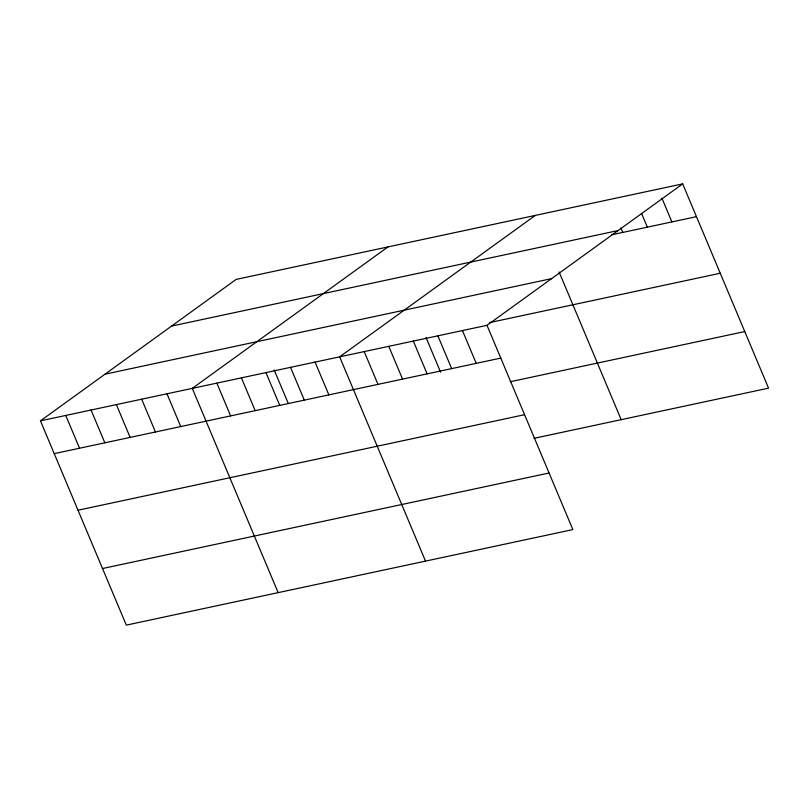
<?xml version="1.0" encoding="UTF-8"?>
<svg xmlns="http://www.w3.org/2000/svg" width="809" height="809" viewBox="0 0 809 809"><rect width="100%" height="100%" fill="white"/><g stroke="black" fill="none" stroke-linecap="round" stroke-linejoin="round"><path stroke-width="1.21" d="M682.685 183.876L487.008 325.319L572.873 529.592L126.315 625.124L40.45 420.852L236.127 279.408L682.685 183.876L768.55 388.148L533.991 438.326M387.956 246.927L192.279 388.371L278.144 592.643M535.315 215.406L339.649 356.84L425.514 561.112M171.548 326.088L618.106 230.555M611.725 234.792L696.468 216.66M105.018 374.173L551.586 278.64M489.384 322.639L720.253 273.25M40.45 420.852L487.008 325.319M54.233 453.637L500.791 358.104M510.206 381.737L744.765 331.559M78.018 510.226L524.576 414.693M102.531 568.525L549.089 473.002M661.924 198.175L671.905 221.919M641.638 213.606L647.342 227.167M620.877 227.905L622.778 232.426M559.09 271.955L621.181 419.679M462.445 330.578L476.228 363.352M437.891 335.826L451.665 368.611M425.989 337.424L440.602 372.18M413.328 341.085L427.112 373.869M388.765 346.333L402.548 379.118M364.202 351.591L377.985 384.376M315.085 362.098L328.869 394.883M290.522 367.357L304.305 400.131M274.16 369.905L288.307 403.539M265.959 372.605L279.742 405.39M241.406 377.864L255.179 410.648M216.842 383.112L230.626 415.897M166.978 393.781L180.761 426.565M141.666 399.201L155.449 431.976M116.365 404.611L130.148 437.396M91.063 410.021L104.836 442.806M65.751 415.432L79.535 448.216"/></g></svg>
